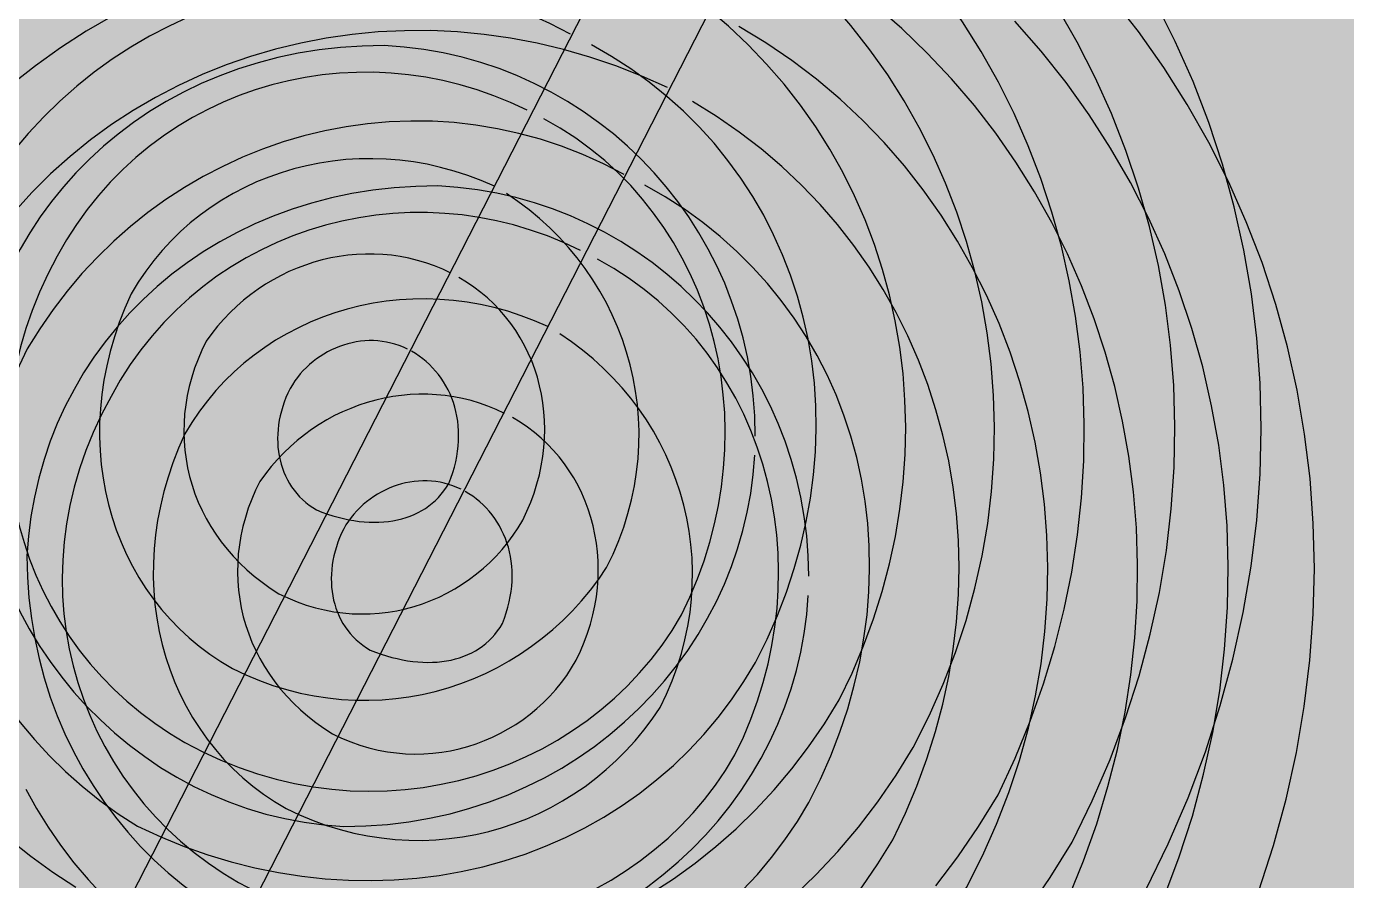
# Model space of a CAD drawing. Header units: metres. Extents: x 507649 to 508899, y 6966965 to 6967377.
# Drawn here: x 507834.1107 to 507834.2322, y 6967283.3407 to 6967283.4194 of the extents above; entities that cross this region are included whole.
import ezdxf

# ---------------------------------------------------------------- set-up
doc = ezdxf.new("R2010")
doc.units = ezdxf.units.M
doc.header["$PDMODE"] = 1
for name, color, linetype in [('C_TEXT_2.5', 7, 'Continuous'), ('HATCH_LANDSCAPE', 1, 'Continuous'), ('mga2020SGN_TRAF', 252, 'Continuous'), ('SGN_TRAF', 252, 'Continuous')]:
    doc.layers.add(name, color=color, linetype=linetype)

# ---------------------------------------------------------------- blocks, each defined once
blk = doc.blocks.new('XD_HATCH')
at = {"layer": 'HATCH_LANDSCAPE', "ltscale": 0.5}
h = blk.add_hatch(dxfattribs=at)
h.set_pattern_fill('GRASS', color=256, scale=0.05)
h.set_pattern_definition([(212.013854887, (0, 0), (-0.28538859865, -1.2375190291), [0.238125, -1.557926224]), (167.013854887, (0, 0), (-0.28538859868, -1.23751902925), [0.238125, -1.031875]), (257.013854887, (0, 0), (1.23751902925, -0.28538859868), [0.238125, -1.031875])])
edge = h.paths.add_edge_path()
edge.add_line((507834.6194, 6967286.60029), (507833.77448, 6967278.37658))
edge.add_line((507833.77448, 6967278.37658), (507834.4563, 6967266.57322))
edge.add_arc((507833.4405, 6967266.38823), 1.0325, -56.82691, 10.3208, ccw=False)
edge.add_line((507834.00546, 6967265.524), (507833.70273, 6967265.3348))
edge.add_line((507833.70273, 6967265.3348), (507831.85947, 6967265.88136))
edge.add_arc((507790.57731, 6967261.19654), 41.54714, 6.4744, 11.729958)
edge.add_arc((507652.92658, 6967269.56963), 178.33024, 0.0235882, 2.7176986)
edge.add_arc((507863.89425, 6967277.58849), 32.84091, 156.381778, 179.238156, ccw=False)
edge.add_line((507833.80425, 6967290.74589), (507834.868, 6967290.30366))
edge.add_line((507834.868, 6967290.30366), (507834.6194, 6967286.60029))
edge = h.paths.add_edge_path()
edge.add_line((507840.37583, 6967264.20314), (507839.01107, 6967268.62163))
edge.add_line((507839.01107, 6967268.62163), (507838.94853, 6967268.96335))
edge.add_line((507838.94853, 6967268.96335), (507838.9635, 6967269.46314))
edge.add_line((507838.9635, 6967269.46314), (507838.79861, 6967271.47071))
edge.add_line((507838.79861, 6967271.47071), (507838.54257, 6967271.98064))
edge.add_line((507838.54257, 6967271.98064), (507838.32765, 6967272.48903))
edge.add_line((507838.32765, 6967272.48903), (507838.18119, 6967272.99486))
edge.add_line((507838.18119, 6967272.99486), (507838.05335, 6967273.5))
edge.add_line((507838.05335, 6967273.5), (507837.43504, 6967274.53645))
edge.add_line((507837.43504, 6967274.53645), (507837.4424, 6967274.82982))
edge.add_line((507837.4424, 6967274.82982), (507837.523, 6967275.33344))
edge.add_line((507837.523, 6967275.33344), (507837.45112, 6967275.83097))
edge.add_line((507837.45112, 6967275.83097), (507837.40076, 6967276.32935))
edge.add_line((507837.40076, 6967276.32935), (507837.38579, 6967276.82915))
edge.add_line((507837.38579, 6967276.82915), (507837.37083, 6967277.32895))
edge.add_line((507837.37083, 6967277.32895), (507837.35587, 6967277.82875))
edge.add_line((507837.35587, 6967277.82875), (507837.28684, 6967278.32593))
edge.add_line((507837.28684, 6967278.32593), (507837.62008, 6967280.30392))
edge.add_line((507837.62008, 6967280.30392), (507837.72906, 6967281.29814))
edge.add_line((507837.72906, 6967281.29814), (507837.75731, 6967281.79763))
edge.add_line((507837.75731, 6967281.79763), (507837.76369, 6967283.30321))
edge.add_line((507837.76369, 6967283.30321), (507837.80036, 6967283.80193))
edge.add_line((507837.80036, 6967283.80193), (507837.90005, 6967284.29494))
edge.add_line((507837.90005, 6967284.29494), (507838.18921, 6967285.27282))
edge.add_line((507838.18921, 6967285.27282), (507838.27094, 6967285.76746))
edge.add_line((507838.27094, 6967285.76746), (507838.32663, 6967286.26446))
edge.add_line((507838.32663, 6967286.26446), (507837.05604, 6967286.29899))
edge.add_line((507837.05604, 6967286.29899), (507837.08353, 6967286.02404))
edge.add_line((507837.08353, 6967286.02404), (507836.28654, 6967278.30178))
edge.add_line((507836.28654, 6967278.30178), (507836.78769, 6967269.7623))
edge.add_line((507836.78769, 6967269.7623), (507836.99711, 6967265.97253))
edge.add_arc((507835.43718, 6967265.89747), 1.56173, -51.23638, 2.75475, ccw=False)
edge.add_line((507836.415, 6967264.67974), (507834.76246, 6967263.63863))
edge.add_line((507834.76246, 6967263.63863), (507834.41217, 6967261.65145))
edge.add_line((507834.41217, 6967261.65145), (507838.33687, 6967255.36964))
edge.add_arc((507838.63371, 6967255.55508), 0.35, 211.9938, 302.0004)
edge.add_line((507838.81919, 6967255.25826), (507843.10199, 6967257.93404))
edge.add_line((507843.10199, 6967257.93404), (507849.88525, 6967247.07687))
edge.add_line((507849.88525, 6967247.07687), (507845.67746, 6967244.44796))
edge.add_arc((507845.86291, 6967244.15113), 0.35, 121.996, 211.996)
edge.add_line((507845.56608, 6967243.96568), (507846.36087, 6967242.69355))
edge.add_arc((507846.6577, 6967242.879), 0.35, 211.996, 301.996)
edge.add_line((507846.84316, 6967242.58217), (507851.05094, 6967245.21108))
edge.add_line((507851.05094, 6967245.21108), (507857.8321, 6967234.35727))
edge.add_line((507857.8321, 6967234.35727), (507858.99884, 6967232.48981))
edge.add_line((507858.99884, 6967232.48981), (507868.4293, 6967217.39557))
edge.add_line((507868.4293, 6967217.39557), (507869.595, 6967215.52978))
edge.add_line((507869.595, 6967215.52978), (507879.02651, 6967200.43387))
edge.add_line((507879.02651, 6967200.43387), (507880.1922, 6967198.56808))
edge.add_line((507880.1922, 6967198.56808), (507889.62371, 6967183.47217))
edge.add_line((507889.62371, 6967183.47217), (507890.86549, 6967181.65159))
edge.add_line((507890.86549, 6967181.65159), (507890.7894, 6967181.60638))
edge.add_line((507890.7894, 6967181.60638), (507900.22091, 6967166.51046))
edge.add_line((507900.22091, 6967166.51046), (507895.93809, 6967163.83468))
edge.add_arc((507896.12353, 6967163.53784), 0.35, 121.994, 211.996)
edge.add_line((507895.8267, 6967163.35239), (507896.6215, 6967162.08025))
edge.add_arc((507896.91832, 6967162.26571), 0.35, 211.9984, 301.996)
edge.add_line((507897.10377, 6967161.96888), (507901.3866, 6967164.64468))
edge.add_line((507901.3866, 6967164.64468), (507910.81812, 6967149.54874))
edge.add_line((507910.81812, 6967149.54874), (507906.54693, 6967146.88107))
edge.add_arc((507906.76493, 6967146.60279), 0.3535, 128.0734, 218.4885)
edge.add_line((507906.48823, 6967146.38279), (507907.80774, 6967145.09715))
edge.add_line((507907.80774, 6967145.09715), (507909.40192, 6967144.17382))
edge.add_line((507909.40192, 6967144.17382), (507911.18236, 6967145.03185))
edge.add_line((507911.18236, 6967145.03185), (507911.59377, 6967146.46623))
edge.add_line((507911.59377, 6967146.46623), (507913.31155, 6967147.53945))
edge.add_line((507913.31155, 6967147.53945), (507911.76068, 6967150.31452))
edge.add_line((507911.76068, 6967150.31452), (507911.35167, 6967151.13768))
edge.add_line((507911.35167, 6967151.13768), (507910.3123, 6967152.84656))
edge.add_line((507910.3123, 6967152.84656), (507910.02521, 6967153.25676))
edge.add_line((507910.02521, 6967153.25676), (507908.23859, 6967155.67791))
edge.add_line((507908.23859, 6967155.67791), (507906.81849, 6967157.73849))
edge.add_line((507906.81849, 6967157.73849), (507905.14674, 6967160.23141))
edge.add_line((507905.14674, 6967160.23141), (507902.66141, 6967164.57428))
edge.add_line((507902.66141, 6967164.57428), (507901.68853, 6967166.3247))
edge.add_line((507901.68853, 6967166.3247), (507890.3492, 6967184.59119))
edge.add_line((507890.3492, 6967184.59119), (507887.92377, 6967188.3817))
edge.add_line((507887.92377, 6967188.3817), (507882.26438, 6967197.22619))
edge.add_line((507882.26438, 6967197.22619), (507881.08529, 6967198.94919))
edge.add_line((507881.08529, 6967198.94919), (507875.21493, 6967208.14941))
edge.add_line((507875.21493, 6967208.14941), (507870.71842, 6967215.3627))
edge.add_line((507870.71842, 6967215.3627), (507864.58112, 6967226.26737))
edge.add_line((507864.58112, 6967226.26737), (507858.70445, 6967235.07916))
edge.add_line((507858.70445, 6967235.07916), (507856.24195, 6967238.74419))
edge.add_line((507856.24195, 6967238.74419), (507855.10223, 6967240.39038))
edge.add_line((507855.10223, 6967240.39038), (507854.8173, 6967240.80193))
edge.add_line((507854.8173, 6967240.80193), (507854.06181, 6967242.0986))
edge.add_line((507854.06181, 6967242.0986), (507852.57599, 6967244.70769))
edge.add_line((507852.57599, 6967244.70769), (507851.06597, 6967247.30165))
edge.add_line((507851.06597, 6967247.30165), (507849.53934, 6967249.88524))
edge.add_line((507849.53934, 6967249.88524), (507848.99486, 6967250.72419))
edge.add_line((507848.99486, 6967250.72419), (507848.72262, 6967251.14366))
edge.add_line((507848.72262, 6967251.14366), (507848.44012, 6967251.55673))
edge.add_line((507848.44012, 6967251.55673), (507847.86177, 6967252.37452))
edge.add_line((507847.86177, 6967252.37452), (507847.33559, 6967253.2249))
edge.add_line((507847.33559, 6967253.2249), (507845.79751, 6967255.80133))
edge.add_line((507845.79751, 6967255.80133), (507844.21859, 6967258.446))
edge.add_line((507844.21859, 6967258.446), (507842.85021, 6967261.02174))
edge.add_line((507842.85021, 6967261.02174), (507842.61122, 6967261.46139))
edge.add_line((507842.61122, 6967261.46139), (507842.04124, 6967262.28576))
edge.add_line((507842.04124, 6967262.28576), (507840.37583, 6967264.20314))
blk = doc.blocks.new('BAC SG TSIGN')
for p, q in [((-6.6675, -13.0528), (6.7028, 13.088)), ((1.5721, 1.7797), (1.4847, 1.8556)), ((2.3406, 1.7696), (2.2522, 1.882)), ((-0.9898, 1.8206), (-1.0759, 1.7709)), ((2.0252, 1.7057), (1.9395, 1.8033)), ((-1.0759, 1.7709), (-1.1596, 1.7169)), ((-0.2124, 1.7605), (-0.2964, 1.7484)), ((-0.1277, 1.7686), (-0.2124, 1.7605)), ((-0.0423, 1.7727), (-0.1277, 1.7686)), ((0.0434, 1.7728), (-0.0423, 1.7727)), ((0.1295, 1.7688), (0.0434, 1.7728)), ((0.2158, 1.7608), (0.1295, 1.7688)), ((0.302, 1.7486), (0.2158, 1.7608)), ((1.131, 1.7329), (1.0434, 1.7858)), ((1.6552, 1.7), (1.5721, 1.7797)), ((2.423, 1.6532), (2.3406, 1.7696)), ((-1.1596, 1.7169), (-1.2409, 1.6587)), ((-0.3795, 1.7325), (-0.4615, 1.7126)), ((-0.2964, 1.7484), (-0.3795, 1.7325)), ((0.3882, 1.7323), (0.302, 1.7486)), ((0.474, 1.7118), (0.3882, 1.7323)), ((1.2151, 1.6758), (1.131, 1.7329)), ((-0.5424, 1.6889), (-0.6219, 1.6614)), ((-0.4615, 1.7126), (-0.5424, 1.6889)), ((0.5594, 1.6871), (0.474, 1.7118)), ((0.6442, 1.6582), (0.5594, 1.6871)), ((1.2956, 1.6147), (1.2151, 1.6758)), ((1.7339, 1.6165), (1.6552, 1.7)), ((2.1057, 1.6043), (2.0252, 1.7057)), ((-1.2409, 1.6587), (-1.3196, 1.5963)), ((-0.6999, 1.63), (-0.7763, 1.5949)), ((-0.6219, 1.6614), (-0.6999, 1.63)), ((0.7282, 1.625), (0.6442, 1.6582)), ((2.4994, 1.533), (2.423, 1.6532)), ((-0.7763, 1.5949), (-0.8509, 1.5561)), ((0.8114, 1.5875), (0.7282, 1.625)), ((1.3725, 1.5497), (1.2956, 1.6147)), ((1.8082, 1.5296), (1.7339, 1.6165)), ((2.1808, 1.4994), (2.1057, 1.6043)), ((-0.8509, 1.5561), (-0.9235, 1.5136)), ((0.9701, 1.4946), (0.8924, 1.5427)), ((1.4457, 1.4811), (1.3725, 1.5497)), ((-0.9235, 1.5136), (-0.9941, 1.4674)), ((1.8779, 1.4392), (1.8082, 1.5296)), ((2.5695, 1.4092), (2.4994, 1.533)), ((-0.9941, 1.4674), (-1.0624, 1.4176)), ((-0.232, 1.4605), (-0.3009, 1.4474)), ((-0.1625, 1.4702), (-0.232, 1.4605)), ((-0.0926, 1.4764), (-0.1625, 1.4702)), ((-0.0224, 1.4791), (-0.0926, 1.4764)), ((0.048, 1.4783), (-0.0224, 1.4791)), ((0.1185, 1.4739), (0.048, 1.4783)), ((0.189, 1.4659), (0.1185, 1.4739)), ((0.2592, 1.4542), (0.189, 1.4659)), ((1.0444, 1.4433), (0.9701, 1.4946)), ((1.5151, 1.4089), (1.4457, 1.4811)), ((2.2505, 1.391), (2.1808, 1.4994)), ((-1.0624, 1.4176), (-1.1283, 1.3642)), ((-0.3691, 1.4309), (-0.4366, 1.411)), ((-0.3009, 1.4474), (-0.3691, 1.4309)), ((0.3292, 1.4388), (0.2592, 1.4542)), ((0.3987, 1.4197), (0.3292, 1.4388)), ((0.4677, 1.3969), (0.3987, 1.4197)), ((1.1152, 1.3888), (1.0444, 1.4433)), ((1.943, 1.3457), (1.8779, 1.4392)), ((-0.5031, 1.3879), (-0.5685, 1.3615)), ((-0.4366, 1.411), (-0.5031, 1.3879)), ((0.5361, 1.3702), (0.4677, 1.3969)), ((1.1826, 1.3314), (1.1152, 1.3888)), ((1.5806, 1.3335), (1.5151, 1.4089)), ((2.3147, 1.2795), (2.2505, 1.391)), ((2.6334, 1.2821), (2.5695, 1.4092)), ((-1.1283, 1.3642), (-1.1917, 1.3073)), ((-0.6327, 1.3318), (-0.6957, 1.299)), ((-0.5685, 1.3615), (-0.6327, 1.3318)), ((0.6036, 1.3396), (0.5361, 1.3702)), ((0.6703, 1.3052), (0.6036, 1.3396)), ((1.2465, 1.2711), (1.1826, 1.3314)), ((1.6422, 1.2549), (1.5806, 1.3335)), ((2.0035, 1.2492), (1.943, 1.3457)), ((-1.1917, 1.3073), (-1.2525, 1.2468)), ((-0.6957, 1.299), (-0.7572, 1.263)), ((-1.2525, 1.2468), (-1.3104, 1.1828)), ((-0.7572, 1.263), (-0.8172, 1.2239)), ((-0.2131, 1.2432), (-0.2793, 1.2293)), ((-0.1455, 1.2542), (-0.2131, 1.2432)), ((-0.0764, 1.2621), (-0.1455, 1.2542)), ((-0.006, 1.2668), (-0.0764, 1.2621)), ((0.0657, 1.2683), (-0.006, 1.2668)), ((0.1305, 1.2635), (0.0657, 1.2683)), ((0.1944, 1.2554), (0.1305, 1.2635)), ((0.2571, 1.2443), (0.1944, 1.2554)), ((0.3188, 1.2302), (0.2571, 1.2443)), ((0.8037, 1.233), (0.7384, 1.2706)), ((1.3068, 1.2081), (1.2465, 1.2711)), ((1.6998, 1.1734), (1.6422, 1.2549)), ((2.0591, 1.1498), (2.0035, 1.2492)), ((2.3732, 1.1649), (2.3147, 1.2795)), ((2.691, 1.1519), (2.6334, 1.2821)), ((-0.8172, 1.2239), (-0.8756, 1.1817)), ((-0.344, 1.2123), (-0.407, 1.1926)), ((-0.2793, 1.2293), (-0.344, 1.2123)), ((0.3792, 1.2132), (0.3188, 1.2302)), ((0.4383, 1.1934), (0.3792, 1.2132)), ((0.8663, 1.1925), (0.8037, 1.233)), ((1.3636, 1.1425), (1.3068, 1.2081)), ((-0.8756, 1.1817), (-0.9321, 1.1365)), ((-0.4684, 1.1701), (-0.528, 1.1448)), ((-0.407, 1.1926), (-0.4684, 1.1701)), ((-0.1908, 1.1648), (-0.2454, 1.154)), ((-0.1356, 1.173), (-0.1908, 1.1648)), ((-0.08, 1.1786), (-0.1356, 1.173)), ((-0.0241, 1.1814), (-0.08, 1.1786)), ((0.032, 1.1816), (-0.0241, 1.1814)), ((0.0882, 1.179), (0.032, 1.1816)), ((0.1444, 1.1737), (0.0882, 1.179)), ((0.2005, 1.1657), (0.1444, 1.1737)), ((0.2564, 1.1548), (0.2005, 1.1657)), ((0.4961, 1.1707), (0.4383, 1.1934)), ((0.5524, 1.1454), (0.4961, 1.1707)), ((0.9261, 1.1493), (0.8663, 1.1925)), ((1.7532, 1.0891), (1.6998, 1.1734)), ((2.426, 1.0475), (2.3732, 1.1649)), ((-0.9321, 1.1365), (-0.9867, 1.0883)), ((-0.5858, 1.117), (-0.6418, 1.0866)), ((-0.528, 1.1448), (-0.5858, 1.117)), ((-0.3528, 1.1244), (-0.4053, 1.1058)), ((-0.2995, 1.1405), (-0.3528, 1.1244)), ((-0.2454, 1.154), (-0.2995, 1.1405)), ((0.312, 1.1412), (0.2564, 1.1548)), ((0.3672, 1.1247), (0.312, 1.1412)), ((0.4218, 1.1055), (0.3672, 1.1247)), ((0.6072, 1.1175), (0.5524, 1.1454)), ((0.6604, 1.0871), (0.6072, 1.1175)), ((0.983, 1.1034), (0.9261, 1.1493)), ((1.4167, 1.0744), (1.3636, 1.1425)), ((2.11, 1.0478), (2.0591, 1.1498)), ((2.7421, 1.0188), (2.691, 1.1519)), ((-0.9867, 1.0883), (-1.0393, 1.0372)), ((-0.6418, 1.0866), (-0.6959, 1.0538)), ((-0.4568, 1.0846), (-0.5073, 1.0608)), ((-0.4053, 1.1058), (-0.4568, 1.0846)), ((0.4759, 1.0833), (0.4218, 1.1055)), ((0.5292, 1.0583), (0.4759, 1.0833)), ((0.7119, 1.0542), (0.6604, 1.0871)), ((1.037, 1.055), (0.983, 1.1034)), ((1.4661, 1.0041), (1.4167, 1.0744)), ((1.8024, 1.0022), (1.7532, 1.0891)), ((-1.0393, 1.0372), (-1.0898, 0.9831)), ((-0.6959, 1.0538), (-0.7479, 1.0185)), ((-0.5567, 1.0345), (-0.6049, 1.0057)), ((-0.5073, 1.0608), (-0.5567, 1.0345)), ((0.637, 1.0002), (0.5842, 1.0305)), ((0.7616, 1.0189), (0.7119, 1.0542)), ((1.088, 1.0041), (1.037, 1.055)), ((2.1559, 0.9432), (2.11, 1.0478)), ((2.473, 0.9275), (2.426, 1.0475)), ((-0.7479, 1.0185), (-0.7979, 0.981)), ((-0.6049, 1.0057), (-0.6517, 0.9745)), ((0.6875, 0.9673), (0.637, 1.0002)), ((0.8096, 0.9813), (0.7616, 1.0189)), ((1.1361, 0.9509), (1.088, 1.0041)), ((1.5118, 0.9316), (1.4661, 1.0041)), ((1.8474, 0.9128), (1.8024, 1.0022)), ((2.7867, 0.883), (2.7421, 1.0188)), ((-1.0898, 0.9831), (-1.1379, 0.9261)), ((-0.7979, 0.981), (-0.8457, 0.9413)), ((-0.6517, 0.9745), (-0.697, 0.9407)), ((0.7356, 0.9321), (0.6875, 0.9673)), ((0.8556, 0.9415), (0.8096, 0.9813)), ((1.181, 0.8954), (1.1361, 0.9509)), ((2.1969, 0.8364), (2.1559, 0.9432)), ((-1.1379, 0.9261), (-1.1837, 0.8663)), ((-0.8457, 0.9413), (-0.8914, 0.8993)), ((-0.7408, 0.9045), (-0.783, 0.8659)), ((-0.697, 0.9407), (-0.7408, 0.9045)), ((-0.0154, 0.9004), (-0.0589, 0.8978)), ((0.0283, 0.901), (-0.0154, 0.9004)), ((0.0722, 0.8995), (0.0283, 0.901)), ((0.7814, 0.8946), (0.7356, 0.9321)), ((0.8996, 0.8995), (0.8556, 0.9415)), ((1.5538, 0.857), (1.5118, 0.9316)), ((1.888, 0.8212), (1.8474, 0.9128)), ((2.5142, 0.8051), (2.473, 0.9275)), ((-1.1837, 0.8663), (-1.2269, 0.8037)), ((-0.8914, 0.8993), (-0.9348, 0.8554)), ((-0.783, 0.8659), (-0.8234, 0.8249)), ((-0.2281, 0.8677), (-0.269, 0.8555)), ((-0.1866, 0.8782), (-0.2281, 0.8677)), ((-0.1445, 0.8867), (-0.1866, 0.8782)), ((-0.1019, 0.8932), (-0.1445, 0.8867)), ((-0.0589, 0.8978), (-0.1019, 0.8932)), ((0.1163, 0.896), (0.0722, 0.8995)), ((0.1605, 0.8904), (0.1163, 0.896)), ((0.2047, 0.8827), (0.1605, 0.8904)), ((0.2488, 0.8728), (0.2047, 0.8827)), ((0.2928, 0.8608), (0.2488, 0.8728)), ((0.3366, 0.8465), (0.2928, 0.8608)), ((0.8247, 0.855), (0.7814, 0.8946)), ((0.9415, 0.8555), (0.8996, 0.8995)), ((1.2229, 0.8379), (1.181, 0.8954)), ((2.8247, 0.7447), (2.7867, 0.883)), ((-0.9348, 0.8554), (-0.9758, 0.8094)), ((-0.8234, 0.8249), (-0.8619, 0.7814)), ((-0.3485, 0.8253), (-0.387, 0.8075)), ((-0.3091, 0.8413), (-0.3485, 0.8253)), ((-0.269, 0.8555), (-0.3091, 0.8413)), ((0.3801, 0.8301), (0.3366, 0.8465)), ((0.4233, 0.8114), (0.3801, 0.8301)), ((0.8656, 0.8134), (0.8247, 0.855)), ((0.9813, 0.8095), (0.9415, 0.8555)), ((1.2617, 0.7784), (1.2229, 0.8379)), ((1.592, 0.7806), (1.5538, 0.857)), ((1.9242, 0.7276), (1.888, 0.8212)), ((2.2328, 0.7274), (2.1969, 0.8364)), ((-1.2269, 0.8037), (-1.2675, 0.7383)), ((-0.9758, 0.8094), (-1.0145, 0.7615)), ((-0.8619, 0.7814), (-0.8985, 0.7356)), ((-0.4245, 0.7879), (-0.461, 0.7666)), ((-0.387, 0.8075), (-0.4245, 0.7879)), ((0.4998, 0.7618), (0.4623, 0.7874)), ((0.9041, 0.7698), (0.8656, 0.8134)), ((1.0189, 0.7616), (0.9813, 0.8095)), ((1.2973, 0.717), (1.2617, 0.7784)), ((1.6263, 0.7023), (1.592, 0.7806)), ((2.5493, 0.6805), (2.5142, 0.8051)), ((-1.2675, 0.7383), (-1.3021, 0.6655)), ((-1.0145, 0.7615), (-1.0507, 0.7118)), ((-0.8985, 0.7356), (-0.933, 0.6875)), ((-0.4965, 0.7435), (-0.5308, 0.7187)), ((-0.461, 0.7666), (-0.4965, 0.7435)), ((0.5357, 0.7347), (0.4998, 0.7618)), ((0.5702, 0.7062), (0.5357, 0.7347)), ((0.9401, 0.7243), (0.9041, 0.7698)), ((1.0542, 0.7119), (1.0189, 0.7616)), ((2.8559, 0.6042), (2.8247, 0.7447)), ((-1.0507, 0.7118), (-1.0844, 0.6603)), ((-0.933, 0.6875), (-0.9653, 0.637)), ((-0.5639, 0.6923), (-0.5957, 0.6642)), ((-0.5308, 0.7187), (-0.5639, 0.6923)), ((0.6031, 0.6763), (0.5702, 0.7062)), ((0.9736, 0.6771), (0.9401, 0.7243)), ((1.0871, 0.6604), (1.0542, 0.7119)), ((1.3296, 0.6539), (1.2973, 0.717)), ((1.6568, 0.6224), (1.6263, 0.7023)), ((1.9559, 0.632), (1.9242, 0.7276)), ((2.2636, 0.6165), (2.2328, 0.7274)), ((-1.0844, 0.6603), (-1.1155, 0.6071)), ((-0.5957, 0.6642), (-0.6261, 0.6345)), ((0.6343, 0.645), (0.6031, 0.6763)), ((0.664, 0.6124), (0.6343, 0.645)), ((1.0046, 0.6284), (0.9736, 0.6771)), ((1.1176, 0.6072), (1.0871, 0.6604)), ((1.3587, 0.589), (1.3296, 0.6539)), ((2.5784, 0.5539), (2.5493, 0.6805)), ((-1.1155, 0.6071), (-1.144, 0.5523)), ((-0.9653, 0.637), (-0.9954, 0.5842)), ((-0.6551, 0.6031), (-0.6826, 0.5702)), ((-0.6261, 0.6345), (-0.6551, 0.6031)), ((0.692, 0.5787), (0.664, 0.6124)), ((1.0331, 0.5781), (1.0046, 0.6284)), ((1.1455, 0.5524), (1.1176, 0.6072)), ((1.6833, 0.541), (1.6568, 0.6224)), ((1.9829, 0.5347), (1.9559, 0.632)), ((2.2892, 0.5037), (2.2636, 0.6165)), ((2.8804, 0.4617), (2.8559, 0.6042)), ((-0.9954, 0.5842), (-1.026, 0.5259)), ((-0.6826, 0.5702), (-0.7085, 0.5357)), ((-0.1632, 0.5644), (-0.1903, 0.5555)), ((-0.1357, 0.5721), (-0.1632, 0.5644)), ((-0.108, 0.5784), (-0.1357, 0.5721)), ((-0.0801, 0.5836), (-0.108, 0.5784)), ((-0.052, 0.5874), (-0.0801, 0.5836)), ((-0.0238, 0.59), (-0.052, 0.5874)), ((0.0045, 0.5912), (-0.0238, 0.59)), ((0.0328, 0.5912), (0.0045, 0.5912)), ((0.0612, 0.5898), (0.0328, 0.5912)), ((0.0895, 0.587), (0.0612, 0.5898)), ((0.1177, 0.5829), (0.0895, 0.587)), ((0.1457, 0.5775), (0.1177, 0.5829)), ((0.1736, 0.5706), (0.1457, 0.5775)), ((0.2012, 0.5624), (0.1736, 0.5706)), ((0.2285, 0.5527), (0.2012, 0.5624)), ((0.7182, 0.5438), (0.692, 0.5787)), ((1.059, 0.5264), (1.0331, 0.5781)), ((1.3844, 0.5227), (1.3587, 0.589)), ((-1.144, 0.5523), (-1.1698, 0.496)), ((-1.026, 0.5259), (-1.0532, 0.4672)), ((-0.7085, 0.5357), (-0.7328, 0.4997)), ((-0.2693, 0.5216), (-0.2948, 0.5078)), ((-0.2434, 0.5341), (-0.2693, 0.5216)), ((-0.2171, 0.5454), (-0.2434, 0.5341)), ((-0.1903, 0.5555), (-0.2171, 0.5454)), ((0.2556, 0.5416), (0.2285, 0.5527)), ((0.2822, 0.5291), (0.2556, 0.5416)), ((0.3331, 0.5003), (0.3082, 0.5153)), ((0.7428, 0.5078), (0.7182, 0.5438)), ((1.0823, 0.4734), (1.059, 0.5264)), ((1.1708, 0.4961), (1.1455, 0.5524)), ((1.4068, 0.4548), (1.3844, 0.5227)), ((1.7059, 0.4583), (1.6833, 0.541)), ((2.0053, 0.4359), (1.9829, 0.5347)), ((2.6013, 0.4255), (2.5784, 0.5539)), ((-1.1698, 0.496), (-1.1927, 0.4383)), ((-0.7328, 0.4997), (-0.7553, 0.4623)), ((-0.344, 0.4769), (-0.3677, 0.4597)), ((-0.3197, 0.4929), (-0.344, 0.4769)), ((-0.2948, 0.5078), (-0.3197, 0.4929)), ((0.3569, 0.4841), (0.3331, 0.5003)), ((0.3796, 0.4668), (0.3569, 0.4841)), ((0.7657, 0.4708), (0.7428, 0.5078)), ((1.103, 0.4192), (1.0823, 0.4734)), ((1.1934, 0.4383), (1.1708, 0.4961)), ((2.3094, 0.3894), (2.2892, 0.5037)), ((-1.1927, 0.4383), (-1.2128, 0.3792)), ((-1.0532, 0.4672), (-1.0771, 0.4081)), ((-0.7553, 0.4623), (-0.7759, 0.4155)), ((-0.3907, 0.4413), (-0.413, 0.4219)), ((-0.3677, 0.4597), (-0.3907, 0.4413)), ((0.4013, 0.4485), (0.3796, 0.4668)), ((0.4218, 0.4291), (0.4013, 0.4485)), ((0.4412, 0.4088), (0.4218, 0.4291)), ((0.7867, 0.4329), (0.7657, 0.4708)), ((0.8059, 0.3941), (0.7867, 0.4329)), ((1.2133, 0.3792), (1.1934, 0.4383)), ((1.4258, 0.3857), (1.4068, 0.4548)), ((1.7245, 0.3743), (1.7059, 0.4583)), ((2.023, 0.3357), (2.0053, 0.4359)), ((2.898, 0.3174), (2.8804, 0.4617)), ((-1.0771, 0.4081), (-1.0976, 0.3489)), ((-0.7759, 0.4155), (-0.7942, 0.3687)), ((-0.4345, 0.4013), (-0.4552, 0.3796)), ((-0.413, 0.4219), (-0.4345, 0.4013)), ((0.4595, 0.3876), (0.4412, 0.4088)), ((0.4766, 0.3655), (0.4595, 0.3876)), ((0.8233, 0.3544), (0.8059, 0.3941)), ((1.121, 0.3639), (1.103, 0.4192)), ((1.4413, 0.3153), (1.4258, 0.3857)), ((2.3244, 0.2736), (2.3094, 0.3894)), ((2.618, 0.2954), (2.6013, 0.4255)), ((-1.2128, 0.3792), (-1.23, 0.3187)), ((-1.0976, 0.3489), (-1.1149, 0.2895)), ((-0.7942, 0.3687), (-0.8101, 0.3218)), ((-0.4751, 0.3569), (-0.4941, 0.333)), ((-0.4552, 0.3796), (-0.4751, 0.3569)), ((0.4926, 0.3426), (0.4766, 0.3655)), ((0.8389, 0.314), (0.8233, 0.3544)), ((1.1364, 0.3076), (1.121, 0.3639)), ((1.2303, 0.3187), (1.2133, 0.3792)), ((1.7391, 0.2891), (1.7245, 0.3743)), ((-1.23, 0.3187), (-1.2442, 0.2571)), ((-0.8101, 0.3218), (-0.8237, 0.2749)), ((-0.5121, 0.3081), (-0.5262, 0.2791)), ((-0.4941, 0.333), (-0.5121, 0.3081)), ((-0.0389, 0.303), (-0.0525, 0.2997)), ((-0.0251, 0.3058), (-0.0389, 0.303)), ((-0.0112, 0.3078), (-0.0251, 0.3058)), ((0.0028, 0.3091), (-0.0112, 0.3078)), ((0.0168, 0.3098), (0.0028, 0.3091)), ((0.0309, 0.3098), (0.0168, 0.3098)), ((0.0449, 0.309), (0.0309, 0.3098)), ((0.0589, 0.3075), (0.0449, 0.309)), ((0.0729, 0.3052), (0.0589, 0.3075)), ((0.0868, 0.3022), (0.0729, 0.3052)), ((0.1006, 0.2984), (0.0868, 0.3022)), ((0.5073, 0.319), (0.4926, 0.3426)), ((0.5209, 0.2946), (0.5073, 0.319)), ((0.8525, 0.2729), (0.8389, 0.314)), ((1.1491, 0.2505), (1.1364, 0.3076)), ((1.2444, 0.2571), (1.2303, 0.3187)), ((1.4533, 0.2439), (1.4413, 0.3153)), ((2.0358, 0.2343), (2.023, 0.3357)), ((2.9086, 0.1715), (2.898, 0.3174)), ((-1.1149, 0.2895), (-1.1289, 0.23)), ((-0.8237, 0.2749), (-0.835, 0.228)), ((-0.5262, 0.2791), (-0.5387, 0.2499)), ((-0.1424, 0.2587), (-0.1541, 0.2505)), ((-0.1304, 0.2663), (-0.1424, 0.2587)), ((-0.118, 0.2734), (-0.1304, 0.2663)), ((-0.1054, 0.2799), (-0.118, 0.2734)), ((-0.0925, 0.2857), (-0.1054, 0.2799)), ((-0.0794, 0.291), (-0.0925, 0.2857)), ((-0.066, 0.2957), (-0.0794, 0.291)), ((-0.0525, 0.2997), (-0.066, 0.2957)), ((0.1143, 0.2938), (0.1006, 0.2984)), ((0.1278, 0.2884), (0.1143, 0.2938)), ((0.1411, 0.2822), (0.1278, 0.2884)), ((0.1667, 0.2677), (0.1541, 0.2753)), ((0.1789, 0.2596), (0.1667, 0.2677)), ((0.1906, 0.251), (0.1789, 0.2596)), ((0.5332, 0.2695), (0.5209, 0.2946)), ((0.5443, 0.2438), (0.5332, 0.2695)), ((0.8642, 0.2312), (0.8525, 0.2729)), ((1.7496, 0.2031), (1.7391, 0.2891)), ((2.3339, 0.1565), (2.3244, 0.2736)), ((2.6283, 0.164), (2.618, 0.2954)), ((-1.2442, 0.2571), (-1.2554, 0.1943)), ((-1.1289, 0.23), (-1.1398, 0.1706)), ((-0.835, 0.228), (-0.844, 0.1813)), ((-0.5497, 0.2205), (-0.5592, 0.1909)), ((-0.5387, 0.2499), (-0.5497, 0.2205)), ((-0.1869, 0.2228), (-0.197, 0.2125)), ((-0.1764, 0.2326), (-0.1869, 0.2228)), ((-0.1654, 0.2418), (-0.1764, 0.2326)), ((-0.1541, 0.2505), (-0.1654, 0.2418)), ((0.2018, 0.2417), (0.1906, 0.251)), ((0.2125, 0.232), (0.2018, 0.2417)), ((0.2228, 0.2217), (0.2125, 0.232)), ((0.2325, 0.2109), (0.2228, 0.2217)), ((0.5541, 0.2176), (0.5443, 0.2438)), ((0.5627, 0.1907), (0.5541, 0.2176)), ((0.8739, 0.1889), (0.8642, 0.2312)), ((1.159, 0.1926), (1.1491, 0.2505)), ((1.2555, 0.1943), (1.2444, 0.2571)), ((1.4618, 0.1714), (1.4533, 0.2439)), ((2.0437, 0.1318), (2.0358, 0.2343)), ((-1.2554, 0.1943), (-1.2635, 0.1305)), ((-0.844, 0.1813), (-0.8509, 0.1348)), ((-0.5592, 0.1909), (-0.5671, 0.1613)), ((-0.2244, 0.1788), (-0.2325, 0.1667)), ((-0.2158, 0.1905), (-0.2244, 0.1788)), ((-0.2067, 0.2018), (-0.2158, 0.1905)), ((-0.197, 0.2125), (-0.2067, 0.2018)), ((0.2417, 0.1996), (0.2325, 0.2109)), ((0.2504, 0.1879), (0.2417, 0.1996)), ((0.2585, 0.1757), (0.2504, 0.1879)), ((0.266, 0.1631), (0.2585, 0.1757)), ((0.57, 0.1634), (0.5627, 0.1907)), ((0.8817, 0.1461), (0.8739, 0.1889)), ((1.1663, 0.134), (1.159, 0.1926)), ((1.2635, 0.1305), (1.2555, 0.1943)), ((1.756, 0.1161), (1.7496, 0.2031)), ((2.9121, 0.0243), (2.9086, 0.1715)), ((-1.2635, 0.1305), (-1.2684, 0.0657)), ((-1.1398, 0.1706), (-1.1475, 0.1114)), ((-0.8509, 0.1348), (-0.8555, 0.0886)), ((-0.5736, 0.1315), (-0.5786, 0.1018)), ((-0.5671, 0.1613), (-0.5736, 0.1315)), ((-0.247, 0.1396), (-0.2532, 0.125)), ((-0.24, 0.1541), (-0.247, 0.1396)), ((-0.2325, 0.1667), (-0.24, 0.1541)), ((0.273, 0.15), (0.266, 0.1631)), ((0.2793, 0.1366), (0.273, 0.15)), ((0.2851, 0.1228), (0.2793, 0.1366)), ((0.576, 0.1357), (0.57, 0.1634)), ((0.5807, 0.1075), (0.576, 0.1357)), ((0.8874, 0.1028), (0.8817, 0.1461)), ((1.1707, 0.0749), (1.1663, 0.134)), ((1.2684, 0.0657), (1.2635, 0.1305)), ((1.4667, 0.0981), (1.4618, 0.1714)), ((2.0465, 0.0286), (2.0437, 0.1318)), ((2.3378, 0.0383), (2.3339, 0.1565)), ((2.6322, 0.0313), (2.6283, 0.164)), ((-1.1475, 0.1114), (-1.1522, 0.0524)), ((-0.8555, 0.0886), (-0.858, 0.0427)), ((-0.5786, 0.1018), (-0.5821, 0.0721)), ((-0.2638, 0.0955), (-0.2681, 0.0807)), ((-0.2588, 0.1103), (-0.2638, 0.0955)), ((-0.2532, 0.125), (-0.2588, 0.1103)), ((0.2902, 0.1086), (0.2851, 0.1228)), ((0.2947, 0.0941), (0.2902, 0.1086)), ((0.2985, 0.0792), (0.2947, 0.0941)), ((0.5841, 0.079), (0.5807, 0.1075)), ((0.8911, 0.0592), (0.8874, 0.1028)), ((1.4679, 0.024), (1.4667, 0.0981)), ((1.7582, 0.0285), (1.756, 0.1161)), ((-1.2684, 0.0657), (-1.2669, -0.0029)), ((-1.1522, 0.0524), (-1.1539, -0.0062)), ((-0.5821, 0.0721), (-0.5841, 0.0424)), ((-0.2748, 0.0511), (-0.2771, 0.0363)), ((-0.2718, 0.0659), (-0.2748, 0.0511)), ((-0.2681, 0.0807), (-0.2718, 0.0659)), ((0.3016, 0.064), (0.2985, 0.0792)), ((0.3041, 0.0486), (0.3016, 0.064)), ((0.3059, 0.0328), (0.3041, 0.0486)), ((0.5861, 0.0503), (0.5841, 0.079)), ((0.5868, 0.0212), (0.5861, 0.0503)), ((0.8927, 0.0153), (0.8911, 0.0592)), ((1.1724, 0.0154), (1.1707, 0.0749)), ((1.27, 0), (1.2684, 0.0657)), ((-0.858, 0.0427), (-0.8584, -0.0028)), ((-0.5841, 0.0424), (-0.5846, 0.0129)), ((-0.5846, 0.0129), (-0.5838, -0.0165)), ((-0.2798, 0.007), (-0.2802, -0.0075)), ((-0.2788, 0.0216), (-0.2798, 0.007)), ((-0.2771, 0.0363), (-0.2788, 0.0216)), ((0.3069, 0.0168), (0.3059, 0.0328)), ((0.3073, 0.0005), (0.3069, 0.0168)), ((0.3069, -0.016), (0.3073, 0.0005)), ((0.5861, -0.0081), (0.5868, 0.0212)), ((0.8921, -0.0289), (0.8927, 0.0153)), ((1.1713, -0.0445), (1.1724, 0.0154)), ((1.4655, -0.0508), (1.4679, 0.024)), ((1.7562, -0.0597), (1.7582, 0.0285)), ((2.0444, -0.0753), (2.0465, 0.0286)), ((2.3362, -0.0808), (2.3378, 0.0383)), ((2.6296, -0.1024), (2.6322, 0.0313)), ((2.9084, -0.124), (2.9121, 0.0243)), ((-1.2669, -0.0029), (-1.2621, -0.0706)), ((-1.1539, -0.0062), (-1.1526, -0.0645)), ((-0.8584, -0.0028), (-0.8567, -0.0479)), ((-0.5838, -0.0165), (-0.5814, -0.0457)), ((-0.2802, -0.0075), (-0.28, -0.0219)), ((-0.28, -0.0219), (-0.2791, -0.0362)), ((-0.2791, -0.0362), (-0.2775, -0.0503)), ((0.3038, -0.0496), (0.3057, -0.0327)), ((0.3057, -0.0327), (0.3069, -0.016)), ((0.5805, -0.067), (0.584, -0.0375)), ((0.584, -0.0375), (0.5861, -0.0081)), ((0.8895, -0.0732), (0.8921, -0.0289)), ((-1.2621, -0.0706), (-1.2542, -0.1373)), ((-1.1526, -0.0645), (-1.1484, -0.1222)), ((-0.8567, -0.0479), (-0.8529, -0.0924)), ((-0.5814, -0.0457), (-0.5777, -0.0747)), ((-0.5777, -0.0747), (-0.5725, -0.1034)), ((-0.2775, -0.0503), (-0.2754, -0.0641)), ((-0.2754, -0.0641), (-0.2725, -0.0778)), ((-0.2725, -0.0778), (-0.2691, -0.0912)), ((0.2933, -0.1012), (0.2976, -0.0839)), ((0.2976, -0.0839), (0.3011, -0.0666)), ((0.3011, -0.0666), (0.3038, -0.0496)), ((0.5755, -0.0966), (0.5805, -0.067)), ((0.8846, -0.1177), (0.8895, -0.0732)), ((1.1673, -0.1046), (1.1713, -0.0445)), ((1.2635, -0.1248), (1.2684, -0.0626)), ((1.4594, -0.1261), (1.4655, -0.0508)), ((1.75, -0.1484), (1.7562, -0.0597)), ((2.037, -0.1798), (2.0444, -0.0753)), ((2.329, -0.2006), (2.3362, -0.0808)), ((-1.1484, -0.1222), (-1.1413, -0.1793)), ((-0.8529, -0.0924), (-0.8471, -0.1364)), ((-0.5725, -0.1034), (-0.5659, -0.1319)), ((-0.2691, -0.0912), (-0.265, -0.1043)), ((-0.265, -0.1043), (-0.2602, -0.1172)), ((-0.2602, -0.1172), (-0.2548, -0.1297)), ((0.2821, -0.1364), (0.2881, -0.1187)), ((0.2881, -0.1187), (0.2933, -0.1012)), ((0.5614, -0.1558), (0.5692, -0.1262)), ((0.5692, -0.1262), (0.5755, -0.0966)), ((0.8776, -0.1623), (0.8846, -0.1177)), ((1.1605, -0.1649), (1.1673, -0.1046)), ((1.2554, -0.1863), (1.2635, -0.1248)), ((1.4494, -0.2019), (1.4594, -0.1261)), ((2.6204, -0.237), (2.6296, -0.1024)), ((2.8975, -0.2733), (2.9084, -0.124)), ((-1.2542, -0.1373), (-1.2433, -0.203)), ((-0.8471, -0.1364), (-0.8392, -0.1797)), ((-0.5659, -0.1319), (-0.5579, -0.16)), ((-0.5579, -0.16), (-0.5485, -0.1876)), ((-0.2548, -0.1297), (-0.2488, -0.1419)), ((-0.2488, -0.1419), (-0.2422, -0.1537)), ((-0.2422, -0.1537), (-0.2349, -0.1652)), ((-0.2349, -0.1652), (-0.227, -0.1762)), ((0.2597, -0.178), (0.2678, -0.1664)), ((0.2678, -0.1664), (0.2753, -0.1541)), ((0.2753, -0.1541), (0.2821, -0.1364)), ((0.5521, -0.1854), (0.5614, -0.1558)), ((0.8683, -0.2068), (0.8776, -0.1623)), ((1.1508, -0.2252), (1.1605, -0.1649)), ((1.7395, -0.2373), (1.75, -0.1484)), ((-1.2433, -0.203), (-1.2293, -0.2676)), ((-1.1413, -0.1793), (-1.1314, -0.2357)), ((-0.8392, -0.1797), (-0.8294, -0.2223)), ((-0.5485, -0.1876), (-0.5377, -0.2149)), ((-0.227, -0.1762), (-0.2185, -0.1868)), ((-0.2185, -0.1868), (-0.2093, -0.197)), ((-0.2093, -0.197), (-0.1995, -0.2066)), ((-0.1995, -0.2066), (-0.1891, -0.2158)), ((0.2217, -0.2185), (0.232, -0.2093)), ((0.232, -0.2093), (0.2418, -0.1995)), ((0.2418, -0.1995), (0.251, -0.1891)), ((0.251, -0.1891), (0.2597, -0.178)), ((0.5413, -0.2148), (0.5521, -0.1854)), ((0.8568, -0.2512), (0.8683, -0.2068)), ((1.2442, -0.247), (1.2554, -0.1863)), ((1.4357, -0.278), (1.4494, -0.2019)), ((2.0244, -0.2845), (2.037, -0.1798)), ((2.316, -0.3211), (2.329, -0.2006)), ((-1.1314, -0.2357), (-1.1188, -0.2912)), ((-0.8294, -0.2223), (-0.8176, -0.2642)), ((-0.5377, -0.2149), (-0.5256, -0.2417)), ((-0.5256, -0.2417), (-0.5121, -0.268)), ((-0.1891, -0.2158), (-0.178, -0.2244)), ((-0.178, -0.2244), (-0.1663, -0.2325)), ((-0.1663, -0.2325), (-0.154, -0.2401)), ((-0.154, -0.2401), (-0.1363, -0.247)), ((-0.1363, -0.247), (-0.1187, -0.2533)), ((-0.1187, -0.2533), (-0.1012, -0.2589)), ((0.1501, -0.2603), (0.1631, -0.2549)), ((0.1631, -0.2549), (0.1757, -0.2489)), ((0.1757, -0.2489), (0.1879, -0.2422)), ((0.1879, -0.2422), (0.1996, -0.2349)), ((0.1996, -0.2349), (0.2109, -0.227)), ((0.2109, -0.227), (0.2217, -0.2185)), ((0.5153, -0.273), (0.5291, -0.244)), ((0.5291, -0.244), (0.5413, -0.2148)), ((0.843, -0.2956), (0.8568, -0.2512)), ((1.1382, -0.2853), (1.1508, -0.2252)), ((1.23, -0.307), (1.2442, -0.247)), ((1.7247, -0.3264), (1.7395, -0.2373)), ((2.6045, -0.3722), (2.6204, -0.237)), ((-1.2293, -0.2676), (-1.2124, -0.3309)), ((-1.1188, -0.2912), (-1.1034, -0.3459)), ((-0.8176, -0.2642), (-0.8039, -0.3052)), ((-0.5121, -0.268), (-0.4972, -0.2937)), ((-0.4972, -0.2937), (-0.481, -0.3189)), ((-0.1012, -0.2589), (-0.0838, -0.2638)), ((-0.0838, -0.2638), (-0.0666, -0.2681)), ((-0.0666, -0.2681), (-0.0495, -0.2718)), ((-0.0495, -0.2718), (-0.0326, -0.2748)), ((-0.0326, -0.2748), (-0.0159, -0.2771)), ((-0.0159, -0.2771), (0.0006, -0.2788)), ((0.0006, -0.2788), (0.0168, -0.2799)), ((0.0168, -0.2799), (0.0328, -0.2803)), ((0.0328, -0.2803), (0.0486, -0.28)), ((0.0486, -0.28), (0.0641, -0.2791)), ((0.0641, -0.2791), (0.0792, -0.2776)), ((0.0792, -0.2776), (0.0941, -0.2754)), ((0.0941, -0.2754), (0.1086, -0.2726)), ((0.1086, -0.2726), (0.1228, -0.2691)), ((0.1228, -0.2691), (0.1366, -0.265)), ((0.1366, -0.265), (0.1501, -0.2603)), ((0.4841, -0.3225), (0.5003, -0.2982)), ((0.5003, -0.2982), (0.5153, -0.273)), ((0.8268, -0.3397), (0.843, -0.2956)), ((1.1226, -0.3453), (1.1382, -0.2853)), ((1.4181, -0.3543), (1.4357, -0.278)), ((2.0065, -0.3893), (2.0244, -0.2845)), ((2.8793, -0.4232), (2.8975, -0.2733)), ((-1.2124, -0.3309), (-1.1926, -0.3929)), ((-0.8039, -0.3052), (-0.7883, -0.3453)), ((-0.481, -0.3189), (-0.4634, -0.3434)), ((0.4668, -0.3459), (0.4841, -0.3225)), ((0.8083, -0.3835), (0.8268, -0.3397)), ((1.2128, -0.3661), (1.23, -0.307)), ((1.7055, -0.4156), (1.7247, -0.3264)), ((2.2972, -0.4419), (2.316, -0.3211)), ((-1.1034, -0.3459), (-1.0853, -0.3996)), ((-0.7883, -0.3453), (-0.7709, -0.3844)), ((-0.7709, -0.3844), (-0.7516, -0.4225)), ((-0.4634, -0.3434), (-0.4446, -0.3673)), ((-0.4446, -0.3673), (-0.4244, -0.3904)), ((0.4291, -0.3898), (0.4485, -0.3683)), ((0.4485, -0.3683), (0.4668, -0.3459)), ((0.7874, -0.427), (0.8083, -0.3835)), ((1.1041, -0.405), (1.1226, -0.3453)), ((1.1927, -0.4242), (1.2128, -0.3661)), ((1.3966, -0.4307), (1.4181, -0.3543)), ((2.5818, -0.5078), (2.6045, -0.3722)), ((-1.1926, -0.3929), (-1.1701, -0.4535)), ((-1.0853, -0.3996), (-1.0647, -0.4522)), ((-0.7516, -0.4225), (-0.7305, -0.4595)), ((-0.4244, -0.3904), (-0.4029, -0.4128)), ((-0.4029, -0.4128), (-0.3801, -0.4344)), ((0.3876, -0.4297), (0.4088, -0.4103)), ((0.4088, -0.4103), (0.4291, -0.3898)), ((0.7619, -0.4645), (0.7874, -0.427)), ((1.0826, -0.4643), (1.1041, -0.405)), ((1.1698, -0.4812), (1.1927, -0.4242)), ((1.6819, -0.5047), (1.7055, -0.4156)), ((1.9832, -0.4941), (2.0065, -0.3893)), ((2.8536, -0.5736), (2.8793, -0.4232)), ((-1.1701, -0.4535), (-1.1449, -0.5127)), ((-1.0647, -0.4522), (-1.0415, -0.5037)), ((-0.7305, -0.4595), (-0.7076, -0.4953)), ((-0.3801, -0.4344), (-0.356, -0.4552)), ((-0.356, -0.4552), (-0.3306, -0.4751)), ((0.3189, -0.4816), (0.3426, -0.4654)), ((0.3426, -0.4654), (0.3655, -0.4481)), ((0.3655, -0.4481), (0.3876, -0.4297)), ((0.7348, -0.5005), (0.7619, -0.4645)), ((1.0581, -0.523), (1.0826, -0.4643)), ((1.3712, -0.5071), (1.3966, -0.4307)), ((2.2725, -0.5629), (2.2972, -0.4419)), ((-1.1449, -0.5127), (-1.117, -0.5702)), ((-1.0415, -0.5037), (-1.0157, -0.5539)), ((-0.7076, -0.4953), (-0.683, -0.53)), ((-0.3306, -0.4751), (-0.304, -0.4941)), ((-0.304, -0.4941), (-0.2761, -0.5122)), ((-0.2761, -0.5122), (-0.2468, -0.5261)), ((0.2436, -0.5231), (0.2694, -0.5105)), ((0.2694, -0.5105), (0.2945, -0.4966)), ((0.2945, -0.4966), (0.3189, -0.4816)), ((0.7062, -0.5349), (0.7348, -0.5005)), ((1.144, -0.537), (1.1698, -0.4812)), ((1.3417, -0.5834), (1.3712, -0.5071)), ((1.6539, -0.5935), (1.6819, -0.5047)), ((1.9544, -0.5987), (1.9832, -0.4941)), ((2.5522, -0.6436), (2.5818, -0.5078)), ((-1.0157, -0.5539), (-0.9875, -0.6027)), ((-0.683, -0.53), (-0.6567, -0.5633)), ((-0.2468, -0.5261), (-0.2173, -0.5383)), ((-0.2173, -0.5383), (-0.1876, -0.5489)), ((-0.1876, -0.5489), (-0.1579, -0.5577)), ((0.1352, -0.5611), (0.163, -0.5536)), ((0.163, -0.5536), (0.1904, -0.5447)), ((0.1904, -0.5447), (0.2173, -0.5345)), ((0.2173, -0.5345), (0.2436, -0.5231)), ((0.6763, -0.5678), (0.7062, -0.5349)), ((1.0305, -0.5812), (1.0581, -0.523)), ((1.1155, -0.5915), (1.144, -0.537)), ((-1.117, -0.5702), (-1.0866, -0.6262)), ((-0.6567, -0.5633), (-0.6287, -0.5953)), ((-0.6287, -0.5953), (-0.5991, -0.6259)), ((-0.1579, -0.5577), (-0.1281, -0.565)), ((-0.1281, -0.565), (-0.0982, -0.5706)), ((-0.0982, -0.5706), (-0.0685, -0.5746)), ((-0.0685, -0.5746), (-0.0388, -0.5771)), ((-0.0388, -0.5771), (-0.0092, -0.5781)), ((-0.0092, -0.5781), (0.0202, -0.5776)), ((0.0202, -0.5776), (0.0494, -0.5756)), ((0.0494, -0.5756), (0.0783, -0.5722)), ((0.0783, -0.5722), (0.1069, -0.5673)), ((0.1069, -0.5673), (0.1352, -0.5611)), ((0.6125, -0.6288), (0.645, -0.5991)), ((0.645, -0.5991), (0.6763, -0.5678)), ((1.0002, -0.6312), (1.0305, -0.5812)), ((1.0844, -0.6447), (1.1155, -0.5915)), ((1.3082, -0.6595), (1.3417, -0.5834)), ((1.6214, -0.682), (1.6539, -0.5935)), ((1.92, -0.7029), (1.9544, -0.5987)), ((2.2418, -0.684), (2.2725, -0.5629)), ((2.8203, -0.7243), (2.8536, -0.5736)), ((-1.0866, -0.6262), (-1.0538, -0.6804)), ((-0.9875, -0.6027), (-0.9569, -0.65)), ((-0.5991, -0.6259), (-0.5678, -0.655)), ((0.5787, -0.6568), (0.6125, -0.6288)), ((0.9673, -0.6794), (1.0002, -0.6312)), ((-1.0538, -0.6804), (-1.0186, -0.7328)), ((-0.9569, -0.65), (-0.924, -0.6958)), ((-0.5678, -0.655), (-0.5349, -0.6826)), ((-0.5349, -0.6826), (-0.5005, -0.7085)), ((0.5078, -0.7077), (0.5438, -0.6831)), ((0.5438, -0.6831), (0.5787, -0.6568)), ((0.9321, -0.7254), (0.9673, -0.6794)), ((1.0507, -0.6963), (1.0844, -0.6447)), ((1.2707, -0.7352), (1.3082, -0.6595)), ((1.5844, -0.7699), (1.6214, -0.682)), ((2.2051, -0.805), (2.2418, -0.684)), ((2.5157, -0.7795), (2.5522, -0.6436)), ((-1.2723, -0.6922), (-1.2377, -0.7545)), ((-0.924, -0.6958), (-0.8887, -0.74)), ((-0.5005, -0.7085), (-0.4645, -0.7328)), ((0.4709, -0.7305), (0.5078, -0.7077)), ((0.8947, -0.7695), (0.9321, -0.7254)), ((1.0145, -0.7464), (1.0507, -0.6963)), ((1.88, -0.8065), (1.92, -0.7029)), ((2.7795, -0.875), (2.8203, -0.7243)), ((-1.2377, -0.7545), (-1.2001, -0.8152)), ((-1.0186, -0.7328), (-0.981, -0.7832)), ((-0.8887, -0.74), (-0.8511, -0.7824)), ((-0.4645, -0.7328), (-0.427, -0.7554)), ((-0.427, -0.7554), (-0.3835, -0.776)), ((0.3544, -0.7884), (0.3941, -0.7709)), ((0.3941, -0.7709), (0.4329, -0.7516)), ((0.4329, -0.7516), (0.4709, -0.7305)), ((0.8551, -0.8114), (0.8947, -0.7695)), ((0.9758, -0.7948), (1.0145, -0.7464)), ((1.2331, -0.7976), (1.2707, -0.7352)), ((1.5428, -0.8573), (1.5844, -0.7699)), ((-0.981, -0.7832), (-0.9413, -0.8317)), ((-0.8511, -0.7824), (-0.8114, -0.823)), ((-0.3835, -0.776), (-0.3396, -0.7942)), ((-0.3396, -0.7942), (-0.2955, -0.8101)), ((-0.2955, -0.8101), (-0.2512, -0.8237)), ((0.2729, -0.8176), (0.314, -0.8039)), ((0.314, -0.8039), (0.3544, -0.7884)), ((0.8134, -0.8512), (0.8551, -0.8114)), ((0.9348, -0.8414), (0.9758, -0.7948)), ((1.1926, -0.8574), (1.2331, -0.7976)), ((1.8343, -0.9094), (1.88, -0.8065)), ((2.1623, -0.9257), (2.2051, -0.805)), ((2.4721, -0.9153), (2.5157, -0.7795)), ((-1.2001, -0.8152), (-1.1596, -0.8741)), ((-0.9413, -0.8317), (-0.8994, -0.8782)), ((-0.8114, -0.823), (-0.7694, -0.8617)), ((-0.2512, -0.8237), (-0.2067, -0.835)), ((-0.2067, -0.835), (-0.1622, -0.8441)), ((-0.1622, -0.8441), (-0.1177, -0.8509)), ((-0.1177, -0.8509), (-0.0732, -0.8556)), ((-0.0732, -0.8556), (-0.0289, -0.8581)), ((0.0153, -0.8585), (0.0593, -0.8567)), ((0.0593, -0.8567), (0.1029, -0.8529)), ((0.1029, -0.8529), (0.1461, -0.8471)), ((0.1461, -0.8471), (0.1889, -0.8392)), ((0.1889, -0.8392), (0.2312, -0.8294)), ((0.2312, -0.8294), (0.2729, -0.8176)), ((0.7698, -0.8887), (0.8134, -0.8512)), ((0.8914, -0.8862), (0.9348, -0.8414)), ((-1.1596, -0.8741), (-1.1162, -0.9311)), ((-0.8994, -0.8782), (-0.8554, -0.9224)), ((-0.7694, -0.8617), (-0.7254, -0.8984)), ((-0.7254, -0.8984), (-0.6793, -0.933)), ((-0.0289, -0.8581), (0.0153, -0.8585)), ((0.7243, -0.924), (0.7698, -0.8887)), ((0.8457, -0.9289), (0.8914, -0.8862)), ((1.1494, -0.9146), (1.1926, -0.8574)), ((1.4947, -0.9352), (1.5428, -0.8573)), ((2.731, -1.0255), (2.7795, -0.875)), ((-1.1162, -0.9311), (-1.0699, -0.9861)), ((-0.8554, -0.9224), (-0.8094, -0.9645)), ((-0.6793, -0.933), (-0.6312, -0.9653)), ((0.6772, -0.957), (0.7243, -0.924)), ((0.7979, -0.9697), (0.8457, -0.9289)), ((1.1035, -0.9691), (1.1494, -0.9146)), ((1.4433, -1.01), (1.4947, -0.9352)), ((1.7828, -1.0113), (1.8343, -0.9094)), ((2.1133, -1.0459), (2.1623, -0.9257)), ((2.4214, -1.0506), (2.4721, -0.9153)), ((-0.8094, -0.9645), (-0.7615, -1.0042)), ((-0.6312, -0.9653), (-0.5811, -0.9954)), ((0.6284, -0.9876), (0.6772, -0.957)), ((0.7479, -1.0082), (0.7979, -0.9697)), ((1.055, -1.0209), (1.1035, -0.9691)), ((-1.0699, -0.9861), (-1.0209, -1.0389)), ((-0.7615, -1.0042), (-0.7118, -1.0415)), ((-0.5811, -0.9954), (-0.523, -1.026)), ((-0.523, -1.026), (-0.4642, -1.0533)), ((0.5264, -1.0415), (0.5781, -1.0158)), ((0.5781, -1.0158), (0.6284, -0.9876)), ((0.6959, -1.0445), (0.7479, -1.0082)), ((1.0041, -1.07), (1.055, -1.0209)), ((1.3888, -1.0814), (1.4433, -1.01)), ((1.7272, -1.1016), (1.7828, -1.0113)), ((2.6746, -1.1756), (2.731, -1.0255)), ((-1.0209, -1.0389), (-0.969, -1.0896)), ((-0.7118, -1.0415), (-0.6603, -1.0763)), ((-0.4642, -1.0533), (-0.405, -1.0771)), ((0.4192, -1.0854), (0.4734, -1.0647)), ((0.4734, -1.0647), (0.5264, -1.0415)), ((0.6418, -1.0784), (0.6959, -1.0445)), ((0.9509, -1.1162), (1.0041, -1.07)), ((2.0581, -1.1654), (2.1133, -1.0459)), ((2.3634, -1.1854), (2.4214, -1.0506)), ((-0.969, -1.0896), (-0.9145, -1.1379)), ((-0.6603, -1.0763), (-0.6071, -1.1085)), ((-0.6071, -1.1085), (-0.5524, -1.138)), ((-0.405, -1.0771), (-0.3453, -1.0976)), ((-0.3453, -1.0976), (-0.2853, -1.1149)), ((0.3077, -1.1188), (0.3639, -1.1034)), ((0.3639, -1.1034), (0.4192, -1.0854)), ((0.528, -1.1388), (0.5858, -1.1099)), ((0.5858, -1.1099), (0.6418, -1.0784)), ((1.3314, -1.1496), (1.3888, -1.0814)), ((1.6677, -1.188), (1.7272, -1.1016)), ((-0.9145, -1.1379), (-0.8573, -1.1837)), ((-0.5524, -1.138), (-0.4961, -1.1648)), ((-0.2853, -1.1149), (-0.2251, -1.1289)), ((-0.2251, -1.1289), (-0.1649, -1.1398)), ((-0.1649, -1.1398), (-0.1046, -1.1476)), ((-0.1046, -1.1476), (-0.0445, -1.1522)), ((-0.0445, -1.1522), (0.0154, -1.1539)), ((0.0154, -1.1539), (0.075, -1.1526)), ((0.075, -1.1526), (0.1341, -1.1484)), ((0.1341, -1.1484), (0.1926, -1.1413)), ((0.1926, -1.1413), (0.2505, -1.1314)), ((0.2505, -1.1314), (0.3077, -1.1188)), ((0.4684, -1.1651), (0.528, -1.1388)), ((0.8955, -1.1597), (0.9509, -1.1162)), ((1.2711, -1.2143), (1.3314, -1.1496)), ((-0.8573, -1.1837), (-0.7975, -1.2269)), ((-0.4961, -1.1648), (-0.4383, -1.1888)), ((-0.4383, -1.1888), (-0.3792, -1.2098)), ((0.344, -1.2093), (0.407, -1.1886)), ((0.407, -1.1886), (0.4684, -1.1651)), ((0.838, -1.2002), (0.8955, -1.1597)), ((1.6046, -1.2706), (1.6677, -1.188)), ((1.9949, -1.2683), (2.0581, -1.1654)), ((2.2981, -1.3195), (2.3634, -1.1854)), ((2.6104, -1.325), (2.6746, -1.1756)), ((-0.7975, -1.2269), (-0.7352, -1.2675)), ((-0.3792, -1.2098), (-0.3188, -1.2279)), ((-0.3188, -1.2279), (-0.2571, -1.2428)), ((0.1455, -1.2534), (0.2131, -1.2418)), ((0.2131, -1.2418), (0.2793, -1.2271)), ((0.2793, -1.2271), (0.344, -1.2093)), ((0.7171, -1.2723), (0.7785, -1.2377)), ((0.7785, -1.2377), (0.838, -1.2002)), ((1.2081, -1.2756), (1.2711, -1.2143)), ((-0.7352, -1.2675), (-0.6594, -1.3022)), ((-0.2571, -1.2428), (-0.1944, -1.2546)), ((-0.1944, -1.2546), (-0.1305, -1.2631)), ((-0.1305, -1.2631), (-0.0657, -1.2683)), ((-0.0657, -1.2683), (0.006, -1.2667)), ((0.006, -1.2667), (0.0764, -1.2617)), ((0.0764, -1.2617), (0.1455, -1.2534)), ((0.6539, -1.3039), (0.7171, -1.2723)), ((1.1425, -1.3333), (1.2081, -1.2756)), ((1.538, -1.3492), (1.6046, -1.2706)), ((1.9274, -1.3668), (1.9949, -1.2683)), ((-1.1495, -1.3101), (-1.0814, -1.3652)), ((-0.6594, -1.3022), (-0.5834, -1.3329)), ((0.5891, -1.3324), (0.6539, -1.3039)), ((2.2274, -1.4346), (2.2981, -1.3195)), ((2.5381, -1.4736), (2.6104, -1.325)), ((-1.0814, -1.3652), (-1.0099, -1.4171)), ((-0.5834, -1.3329), (-0.5071, -1.3599)), ((-0.5071, -1.3599), (-0.4306, -1.383)), ((0.4549, -1.38), (0.5227, -1.3578)), ((0.5227, -1.3578), (0.5891, -1.3324)), ((1.0745, -1.3875), (1.1425, -1.3333)), ((1.468, -1.4238), (1.538, -1.3492)), ((1.8556, -1.4611), (1.9274, -1.3668)), ((-0.4306, -1.383), (-0.3542, -1.4023)), ((-0.3542, -1.4023), (-0.2779, -1.4179)), ((0.3154, -1.4147), (0.3858, -1.399)), ((0.3858, -1.399), (0.4549, -1.38)), ((1.0041, -1.4381), (1.0745, -1.3875)), ((-1.0099, -1.4171), (-0.9352, -1.4656)), ((-0.2779, -1.4179), (-0.2018, -1.4299)), ((-0.2018, -1.4299), (-0.126, -1.4382)), ((-0.126, -1.4382), (-0.0507, -1.443)), ((-0.0507, -1.443), (0.0241, -1.4442)), ((0.0241, -1.4442), (0.0982, -1.442)), ((0.0982, -1.442), (0.1715, -1.4363)), ((0.1715, -1.4363), (0.244, -1.4272)), ((0.244, -1.4272), (0.3154, -1.4147)), ((0.9316, -1.4849), (1.0041, -1.4381)), ((1.3949, -1.4944), (1.468, -1.4238)), ((2.1518, -1.5449), (2.2274, -1.4346))]:
    blk.add_line(p, q)
blk = doc.blocks.new('XE_SURVEY')
at = {"layer": 'mga2020SGN_TRAF'}
blk.add_point((507834.1467, 6967283.36876, 4.81211), dxfattribs=at)
blk.add_point((507834.1467, 6967283.36876, 4.81211), dxfattribs=at)
at = {"layer": 'mga2020SGN_TRAF', "xscale": 0.02832763783784933, "yscale": 0.02832763783784933, "zscale": 0.02832763783784933, "rotation": 0.001583333339407246}
blk.add_blockref('BAC SG TSIGN', (507834.1467, 6967283.36876, 4.81211), dxfattribs=at)
at = {"layer": 'SGN_TRAF', "xscale": 0.02833934954107966, "yscale": 0.02833934954107966, "zscale": 0.02833934954107966}
blk.add_blockref('BAC SG TSIGN', (507834.14177, 6967283.38166, 4.81211), dxfattribs=at)

msp = doc.modelspace()

# ---------------------------------------------------------------- block references
at = {"layer": 'C_TEXT_2.5'}
for name in ['XD_HATCH', 'XE_SURVEY']:
    msp.add_blockref(name, (0, 0), dxfattribs=at)

doc.saveas('drawing.dxf')
